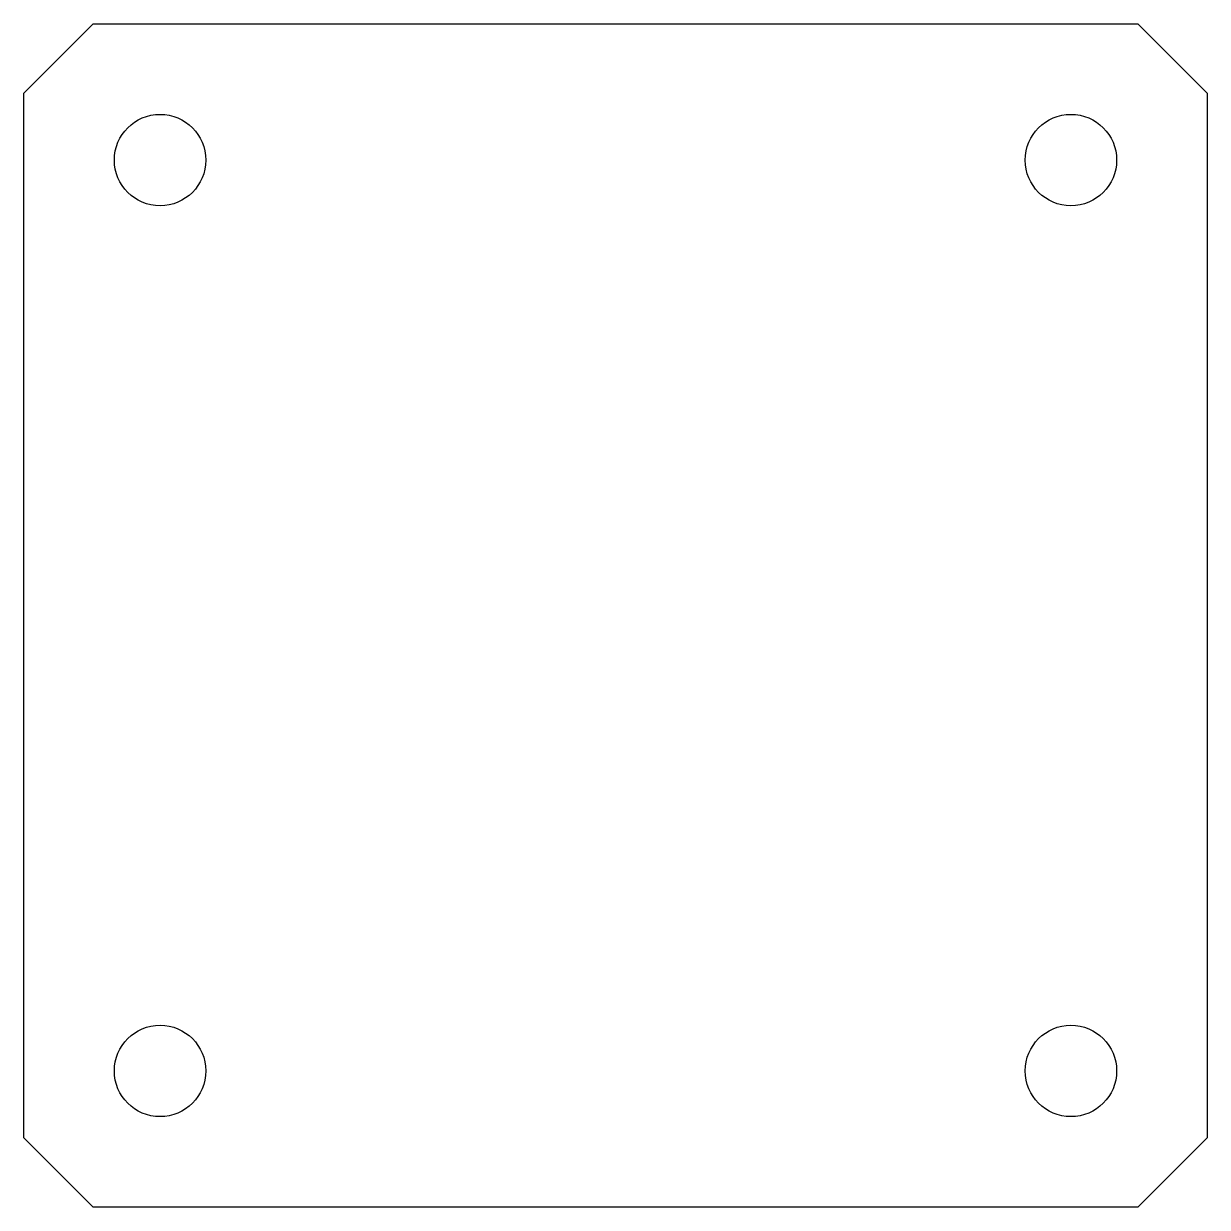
# Model space of a CAD drawing. Extents: x -11.2 to 22.8, y -11.1 to 22.9.
import ezdxf

# ---------------------------------------------------------------- set-up
doc = ezdxf.new("R2010")
doc.units = 0
doc.header["$MEASUREMENT"] = 0
doc.layers.add('CUT', color=7, linetype='Continuous')

msp = doc.modelspace()

# ---------------------------------------------------------------- linework, layer by layer
at = {"layer": 'CUT', "color": 1}
for p, q in [((-11.1757, 20.895), (-9.1757, 22.895)), ((-9.1757, 22.895), (20.8243, 22.895)), ((20.8243, 22.895), (22.8243, 20.895)), ((-11.1757, -9.105), (-11.1757, 20.895)), ((22.8243, 20.895), (22.8243, -9.105)), ((-10.1757, -10.105), (-11.1757, -9.105)), ((22.8243, -9.105), (20.8243, -11.105)), ((-9.1757, -11.105), (-10.1757, -10.105)), ((20.8243, -11.105), (-9.1757, -11.105))]:
    msp.add_line(p, q, dxfattribs=at)
for centre in [(-7.2572, 18.9764), (18.9057, 18.9764), (-7.2572, -7.1865), (18.9057, -7.1865)]:
    msp.add_circle(centre, 1.3125, dxfattribs=at)

doc.saveas('drawing.dxf')
